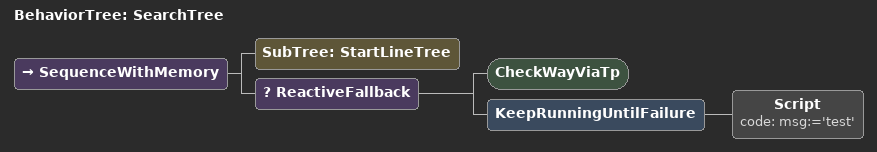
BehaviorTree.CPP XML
<root BTCPP_format="4">

    <BehaviorTree ID="SearchTree">
        <SequenceWithMemory>
            <SubTree ID="StartLineTree" />

           <ReactiveFallback>
            	<CheckWayViaTp />
            	<KeepRunningUntilFailure>
            	<Script code="msg:='test'"/>
            	</KeepRunningUntilFailure>
	    </ReactiveFallback>
        </SequenceWithMemory>
    </BehaviorTree>

</root>
